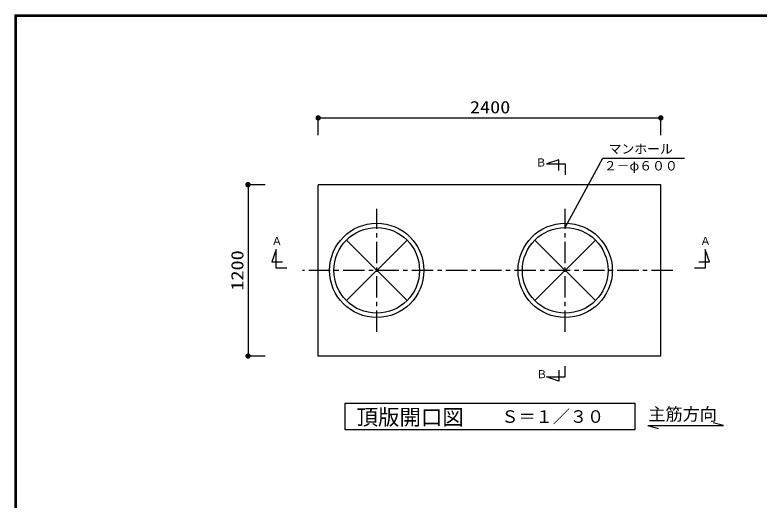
# Model space of a CAD drawing. Units: millimetres, scale not verified. Extents: x -8093 to 8093, y -5792 to 5792.
# Drawn here: x -8093 to -2881, y 2395 to 5792 of the extents above; entities that cross this region are included whole.
import ezdxf
from ezdxf.enums import TextEntityAlignment as Align

# ---------------------------------------------------------------- set-up
doc = ezdxf.new("R2010")
doc.units = ezdxf.units.MM
doc.header["$LTSCALE"] = 30
doc.linetypes.add('CHAIN1', pattern=[8, 5, -1, 1, -1])
for name, color, linetype, lineweight in [('0-0_Axis_waku', 7, 'Continuous', 25), ('0-1_00クル-フ-0躯体', 3, 'Continuous', 25), ('0-2_00クル-フ-1機器', 2, 'Continuous', 25), ('0-3_00クル-フ-6寸法', 132, 'Continuous', 25)]:
    doc.layers.add(name, color=color, linetype=linetype, lineweight=lineweight)
doc.styles.add('ＭＳ ゴシック', font='')
doc.styles.get('ＭＳ ゴシック').set_extended_font_data('MS Gothic')

msp = doc.modelspace()

# ---------------------------------------------------------------- linework, layer by layer
at = {"layer": '0-0_Axis_waku'}
for p, q in [((-8093.4, 5792.4), (8093.4, 5792.4)), ((-8093.4, 5792.4), (-8093.4, -5792.4)), ((-8092.8, 5791.8), (8092.8, 5791.8)), ((-8092.8, 5791.8), (-8092.8, -5791.8)), ((-8092.2, 5791.2), (8092.2, 5791.2)), ((-8092.2, 5791.2), (-8092.2, -5791.2)), ((-8091.6, 5790.6), (8091.6, 5790.6)), ((-8091.6, 5790.6), (-8091.6, -5790.6)), ((-8091, 5790), (8091, 5790)), ((-8091, 5790), (-8091, -5790)), ((-8090.4, 5789.4), (8090.4, 5789.4)), ((-8090.4, 5789.4), (-8090.4, -5789.4)), ((-8089.8, 5788.8), (8089.8, 5788.8)), ((-8089.8, 5788.8), (-8089.8, -5788.8)), ((-8089.2, 5788.2), (8089.2, 5788.2)), ((-8089.2, 5788.2), (-8089.2, -5788.2)), ((-8088.6, 5787.6), (8088.6, 5787.6)), ((-8088.6, 5787.6), (-8088.6, -5787.6)), ((-8088, 5787), (8088, 5787)), ((-8088, 5787), (-8088, -5787)), ((-8087.4, 5786.4), (8087.4, 5786.4)), ((-8087.4, 5786.4), (-8087.4, -5786.4)), ((-8086.8, 5785.8), (8086.8, 5785.8)), ((-8086.8, 5785.8), (-8086.8, -5785.8)), ((-8086.2, 5785.2), (8086.2, 5785.2)), ((-8086.2, 5785.2), (-8086.2, -5785.2)), ((-8085.6, 5784.6), (8085.6, 5784.6)), ((-8085.6, 5784.6), (-8085.6, -5784.6)), ((-8085, 5784), (8085, 5784)), ((-8085, 5784), (-8085, -5784))]:
    msp.add_line(p, q, dxfattribs=at)
at = {"layer": '0-1_00クル-フ-0躯体', "color": 2}
for p, q in [((-4239.1, 4303.49), (-3975.31, 4789.49)), ((-3975.31, 4789.49), (-3404.37, 4789.49))]:
    msp.add_line(p, q, dxfattribs=at)
at = {"layer": '0-1_00クル-フ-0躯体'}
msp.add_line((-3661.23, 2916.18), (-3588.79, 2896.77), dxfattribs=at)
for points in [[(-4284.17, 4703.49), (-4284.17, 4778.49), (-4369.17, 4748.49)], [(-4369.17, 4748.49), (-4239.17, 4748.49), (-4239.17, 4673.49)], [(-6189.1, 4018.48), (-6264.1, 4018.48), (-6264.1, 4148.48), (-6294.1, 4063.48), (-6219.1, 4063.48)], [(-3259.09, 4148.48), (-3259.09, 4018.48), (-3334.09, 4018.48)], [(-3304.09, 4063.48), (-3229.09, 4063.48), (-3259.09, 4148.48)], [(-4369.17, 3258.48), (-4239.17, 3258.48), (-4239.17, 3333.48)], [(-4284.17, 3303.48), (-4284.17, 3228.48), (-4369.17, 3258.48)], [(-3661.23, 2916.18), (-3130.28, 2916.18), (-3202.73, 2935.59)]]:
    msp.add_lwpolyline(points, dxfattribs=at)
msp.add_lwpolyline([(-3751.61, 3073.93), (-3751.61, 2887.62), (-5780.94, 2887.62), (-5780.94, 3073.93)], close=True, dxfattribs=at)
at = {"layer": '0-2_00クル-フ-1機器'}
for p, q in [((-3569.1, 4603.48), (-5969.1, 4603.48)), ((-5969.1, 3403.48), (-5969.1, 4603.48)), ((-3569.1, 3403.48), (-3569.1, 4603.48)), ((-5771.23, 4215.62), (-5346.96, 3791.35)), ((-5771.23, 3791.35), (-5346.96, 4215.62)), ((-4451.23, 4215.62), (-4026.96, 3791.35)), ((-4451.23, 3791.35), (-4026.96, 4215.62)), ((-3569.1, 3403.48), (-5969.1, 3403.48))]:
    msp.add_line(p, q, dxfattribs=at)
at = {"layer": '0-2_00クル-フ-1機器', "linetype": 'CHAIN1'}
for p, q in [((-5559.1, 3573.48), (-5559.1, 4433.49)), ((-4239.1, 3573.48), (-4239.1, 4433.49)), ((-3484.08, 4003.48), (-6077.88, 4003.48))]:
    msp.add_line(p, q, dxfattribs=at)
at = {"layer": '0-2_00クル-フ-1機器'}
for centre, radius in [((-5559.1, 4003.48), 330), ((-4239.1, 4003.48), 330), ((-5559.1, 4003.48), 300), ((-4239.1, 4003.48), 300)]:
    msp.add_circle(centre, radius, dxfattribs=at)
at = {"layer": '0-3_00クル-フ-6寸法', "color": 4}
for p, q in [((-5969.1, 4951.01), (-5969.1, 5071.01)), ((-5969.1, 5071.01), (-3569.1, 5071.01)), ((-3569.1, 4951.01), (-3569.1, 5071.01)), ((-6340.5, 4603.48), (-6460.5, 4603.48)), ((-6460.5, 4603.48), (-6460.5, 3403.48)), ((-6340.5, 3403.48), (-6460.5, 3403.48))]:
    msp.add_line(p, q, dxfattribs=at)
at = {"layer": '0-3_00クル-フ-6寸法'}
for points in [[(-5969.1, 5071.01), (-5987.85, 5071.01), (-5987.7, 5073.36)], [(-5969.1, 5071.01), (-5987.7, 5068.66), (-5987.85, 5071.01)], [(-5969.1, 5071.01), (-5987.7, 5073.36), (-5987.26, 5075.67)], [(-5969.1, 5071.01), (-5987.26, 5066.34), (-5987.7, 5068.66)], [(-5969.1, 5071.01), (-5987.26, 5075.67), (-5986.53, 5077.91)], [(-5969.1, 5071.01), (-5986.53, 5064.1), (-5987.26, 5066.34)], [(-5969.1, 5071.01), (-5986.53, 5077.91), (-5985.53, 5080.04)], [(-5969.1, 5071.01), (-5985.53, 5061.97), (-5986.53, 5064.1)], [(-5969.1, 5071.01), (-5985.53, 5080.04), (-5984.26, 5082.03)], [(-5969.1, 5071.01), (-5984.26, 5059.99), (-5985.53, 5061.97)], [(-5969.1, 5071.01), (-5984.26, 5082.03), (-5982.76, 5083.84)], [(-5969.1, 5071.01), (-5982.76, 5058.17), (-5984.26, 5059.99)], [(-5969.1, 5071.01), (-5982.76, 5083.84), (-5981.05, 5085.45)], [(-5969.1, 5071.01), (-5981.05, 5056.56), (-5982.76, 5058.17)], [(-5969.1, 5071.01), (-5981.05, 5085.45), (-5979.14, 5086.84)], [(-5969.1, 5071.01), (-5979.14, 5055.18), (-5981.05, 5056.56)], [(-5969.1, 5071.01), (-5979.14, 5086.84), (-5977.08, 5087.97)], [(-5969.1, 5071.01), (-5977.08, 5054.04), (-5979.14, 5055.18)], [(-5969.1, 5071.01), (-5977.08, 5087.97), (-5974.89, 5088.84)], [(-5969.1, 5071.01), (-5974.89, 5053.17), (-5977.08, 5054.04)], [(-5969.1, 5071.01), (-5974.89, 5088.84), (-5972.61, 5089.42)], [(-5969.1, 5071.01), (-5972.61, 5052.59), (-5974.89, 5053.17)], [(-5969.1, 5071.01), (-5972.61, 5089.42), (-5970.27, 5089.72)], [(-5969.1, 5071.01), (-5970.27, 5052.29), (-5972.61, 5052.59)], [(-5969.1, 5071.01), (-5970.27, 5089.72), (-5967.92, 5089.72)], [(-5969.1, 5071.01), (-5967.92, 5052.29), (-5970.27, 5052.29)], [(-5969.1, 5071.01), (-5967.92, 5089.72), (-5965.58, 5089.42)], [(-5969.1, 5071.01), (-5965.58, 5089.42), (-5963.3, 5088.84)], [(-5969.1, 5071.01), (-5963.3, 5088.84), (-5961.11, 5087.97)], [(-5969.1, 5071.01), (-5961.11, 5087.97), (-5959.05, 5086.84)], [(-5969.1, 5071.01), (-5959.05, 5086.84), (-5957.14, 5085.45)], [(-5969.1, 5071.01), (-5957.14, 5085.45), (-5955.43, 5083.84)], [(-5969.1, 5071.01), (-5955.43, 5083.84), (-5953.93, 5082.03)], [(-5969.1, 5071.01), (-5953.93, 5082.03), (-5952.67, 5080.04)], [(-5969.1, 5071.01), (-5952.67, 5080.04), (-5951.66, 5077.91)], [(-5969.1, 5071.01), (-5951.66, 5077.91), (-5950.93, 5075.67)], [(-5969.1, 5071.01), (-5950.93, 5075.67), (-5950.49, 5073.36)], [(-5969.1, 5071.01), (-5950.49, 5073.36), (-5950.35, 5071.01)], [(-5969.1, 5071.01), (-5965.58, 5052.59), (-5967.92, 5052.29)], [(-5969.1, 5071.01), (-5963.3, 5053.17), (-5965.58, 5052.59)], [(-5969.1, 5071.01), (-5961.11, 5054.04), (-5963.3, 5053.17)], [(-5969.1, 5071.01), (-5959.05, 5055.18), (-5961.11, 5054.04)], [(-5969.1, 5071.01), (-5957.14, 5056.56), (-5959.05, 5055.18)], [(-5969.1, 5071.01), (-5955.43, 5058.17), (-5957.14, 5056.56)], [(-5969.1, 5071.01), (-5953.93, 5059.99), (-5955.43, 5058.17)], [(-5969.1, 5071.01), (-5952.67, 5061.97), (-5953.93, 5059.99)], [(-5969.1, 5071.01), (-5951.66, 5064.1), (-5952.67, 5061.97)], [(-5969.1, 5071.01), (-5950.93, 5066.34), (-5951.66, 5064.1)], [(-5969.1, 5071.01), (-5950.49, 5068.66), (-5950.93, 5066.34)], [(-5969.1, 5071.01), (-5950.35, 5071.01), (-5950.49, 5068.66)], [(-3569.1, 5071.01), (-3587.85, 5071.01), (-3587.7, 5073.36)], [(-3569.1, 5071.01), (-3587.7, 5068.66), (-3587.85, 5071.01)], [(-3569.1, 5071.01), (-3587.7, 5073.36), (-3587.26, 5075.67)], [(-3569.1, 5071.01), (-3587.26, 5066.34), (-3587.7, 5068.66)], [(-3569.1, 5071.01), (-3587.26, 5075.67), (-3586.53, 5077.91)], [(-3569.1, 5071.01), (-3586.53, 5064.1), (-3587.26, 5066.34)], [(-3569.1, 5071.01), (-3586.53, 5077.91), (-3585.53, 5080.04)], [(-3569.1, 5071.01), (-3585.53, 5061.97), (-3586.53, 5064.1)], [(-3569.1, 5071.01), (-3585.53, 5080.04), (-3584.26, 5082.03)], [(-3569.1, 5071.01), (-3584.26, 5059.99), (-3585.53, 5061.97)], [(-3569.1, 5071.01), (-3584.26, 5082.03), (-3582.76, 5083.84)], [(-3569.1, 5071.01), (-3582.76, 5058.17), (-3584.26, 5059.99)], [(-3569.1, 5071.01), (-3582.76, 5083.84), (-3581.05, 5085.45)], [(-3569.1, 5071.01), (-3581.05, 5056.56), (-3582.76, 5058.17)], [(-3569.1, 5071.01), (-3581.05, 5085.45), (-3579.14, 5086.84)], [(-3569.1, 5071.01), (-3579.14, 5055.18), (-3581.05, 5056.56)], [(-3569.1, 5071.01), (-3579.14, 5086.84), (-3577.08, 5087.97)], [(-3569.1, 5071.01), (-3577.08, 5054.04), (-3579.14, 5055.18)], [(-3569.1, 5071.01), (-3577.08, 5087.97), (-3574.89, 5088.84)], [(-3569.1, 5071.01), (-3574.89, 5053.17), (-3577.08, 5054.04)], [(-3569.1, 5071.01), (-3574.89, 5088.84), (-3572.61, 5089.42)], [(-3569.1, 5071.01), (-3572.61, 5052.59), (-3574.89, 5053.17)], [(-3569.1, 5071.01), (-3572.61, 5089.42), (-3570.27, 5089.72)], [(-3569.1, 5071.01), (-3570.27, 5052.29), (-3572.61, 5052.59)], [(-3569.1, 5071.01), (-3570.27, 5089.72), (-3567.92, 5089.72)], [(-3569.1, 5071.01), (-3567.92, 5052.29), (-3570.27, 5052.29)], [(-3569.1, 5071.01), (-3567.92, 5089.72), (-3565.58, 5089.42)], [(-3569.1, 5071.01), (-3565.58, 5089.42), (-3563.3, 5088.84)], [(-3569.1, 5071.01), (-3563.3, 5088.84), (-3561.11, 5087.97)], [(-3569.1, 5071.01), (-3561.11, 5087.97), (-3559.05, 5086.84)], [(-3569.1, 5071.01), (-3559.05, 5086.84), (-3557.14, 5085.45)], [(-3569.1, 5071.01), (-3557.14, 5085.45), (-3555.43, 5083.84)], [(-3569.1, 5071.01), (-3555.43, 5083.84), (-3553.93, 5082.03)], [(-3569.1, 5071.01), (-3553.93, 5082.03), (-3552.67, 5080.04)], [(-3569.1, 5071.01), (-3552.67, 5080.04), (-3551.66, 5077.91)], [(-3569.1, 5071.01), (-3551.66, 5077.91), (-3550.93, 5075.67)], [(-3569.1, 5071.01), (-3550.93, 5075.67), (-3550.49, 5073.36)], [(-3569.1, 5071.01), (-3550.49, 5073.36), (-3550.35, 5071.01)], [(-3569.1, 5071.01), (-3565.58, 5052.59), (-3567.92, 5052.29)], [(-3569.1, 5071.01), (-3563.3, 5053.17), (-3565.58, 5052.59)], [(-3569.1, 5071.01), (-3561.11, 5054.04), (-3563.3, 5053.17)], [(-3569.1, 5071.01), (-3559.05, 5055.18), (-3561.11, 5054.04)], [(-3569.1, 5071.01), (-3557.14, 5056.56), (-3559.05, 5055.18)], [(-3569.1, 5071.01), (-3555.43, 5058.17), (-3557.14, 5056.56)], [(-3569.1, 5071.01), (-3553.93, 5059.99), (-3555.43, 5058.17)], [(-3569.1, 5071.01), (-3552.67, 5061.97), (-3553.93, 5059.99)], [(-3569.1, 5071.01), (-3551.66, 5064.1), (-3552.67, 5061.97)], [(-3569.1, 5071.01), (-3550.93, 5066.34), (-3551.66, 5064.1)], [(-3569.1, 5071.01), (-3550.49, 5068.66), (-3550.93, 5066.34)], [(-3569.1, 5071.01), (-3550.35, 5071.01), (-3550.49, 5068.66)], [(-6460.5, 4603.48), (-6479.21, 4604.66), (-6478.92, 4607)], [(-6460.5, 4603.48), (-6479.21, 4602.31), (-6479.21, 4604.66)], [(-6460.5, 4603.48), (-6478.92, 4599.97), (-6479.21, 4602.31)], [(-6460.5, 4603.48), (-6478.92, 4607), (-6478.33, 4609.28)], [(-6460.5, 4603.48), (-6478.33, 4597.69), (-6478.92, 4599.97)], [(-6460.5, 4603.48), (-6478.33, 4609.28), (-6477.46, 4611.47)], [(-6460.5, 4603.48), (-6477.46, 4595.5), (-6478.33, 4597.69)], [(-6460.5, 4603.48), (-6477.46, 4611.47), (-6476.33, 4613.53)], [(-6460.5, 4603.48), (-6476.33, 4593.44), (-6477.46, 4595.5)], [(-6460.5, 4603.48), (-6476.33, 4613.53), (-6474.95, 4615.44)], [(-6460.5, 4603.48), (-6474.95, 4591.53), (-6476.33, 4593.44)], [(-6460.5, 4603.48), (-6474.95, 4615.44), (-6473.33, 4617.15)], [(-6460.5, 4603.48), (-6473.33, 4589.82), (-6474.95, 4591.53)], [(-6460.5, 4603.48), (-6473.33, 4617.15), (-6471.52, 4618.65)], [(-6460.5, 4603.48), (-6471.52, 4588.32), (-6473.33, 4589.82)], [(-6460.5, 4603.48), (-6471.52, 4618.65), (-6469.53, 4619.92)], [(-6460.5, 4603.48), (-6469.53, 4587.05), (-6471.52, 4588.32)], [(-6460.5, 4603.48), (-6469.53, 4619.92), (-6467.4, 4620.92)], [(-6460.5, 4603.48), (-6467.4, 4586.05), (-6469.53, 4587.05)], [(-6460.5, 4603.48), (-6467.4, 4620.92), (-6465.16, 4621.65)], [(-6460.5, 4603.48), (-6465.16, 4585.32), (-6467.4, 4586.05)], [(-6460.5, 4603.48), (-6465.16, 4621.65), (-6462.85, 4622.09)], [(-6460.5, 4603.48), (-6462.85, 4584.88), (-6465.16, 4585.32)], [(-6460.5, 4603.48), (-6462.85, 4622.09), (-6460.5, 4622.23)], [(-6460.5, 4603.48), (-6460.5, 4584.73), (-6462.85, 4584.88)], [(-6460.5, 4603.48), (-6460.5, 4622.23), (-6458.15, 4622.09)], [(-6460.5, 4603.48), (-6458.15, 4622.09), (-6455.84, 4621.65)], [(-6460.5, 4603.48), (-6455.84, 4621.65), (-6453.6, 4620.92)], [(-6460.5, 4603.48), (-6453.6, 4620.92), (-6451.47, 4619.92)], [(-6460.5, 4603.48), (-6451.47, 4619.92), (-6449.48, 4618.65)], [(-6460.5, 4603.48), (-6449.48, 4618.65), (-6447.66, 4617.15)], [(-6460.5, 4603.48), (-6447.66, 4617.15), (-6446.05, 4615.44)], [(-6460.5, 4603.48), (-6446.05, 4615.44), (-6444.67, 4613.53)], [(-6460.5, 4603.48), (-6444.67, 4613.53), (-6443.53, 4611.47)], [(-6460.5, 4603.48), (-6443.53, 4611.47), (-6442.67, 4609.28)], [(-6460.5, 4603.48), (-6442.67, 4609.28), (-6442.08, 4607)], [(-6460.5, 4603.48), (-6442.08, 4607), (-6441.79, 4604.66)], [(-6460.5, 4603.48), (-6441.79, 4604.66), (-6441.79, 4602.31)], [(-6460.5, 4603.48), (-6458.15, 4584.88), (-6460.5, 4584.73)], [(-6460.5, 4603.48), (-6455.84, 4585.32), (-6458.15, 4584.88)], [(-6460.5, 4603.48), (-6453.6, 4586.05), (-6455.84, 4585.32)], [(-6460.5, 4603.48), (-6451.47, 4587.05), (-6453.6, 4586.05)], [(-6460.5, 4603.48), (-6449.48, 4588.32), (-6451.47, 4587.05)], [(-6460.5, 4603.48), (-6447.66, 4589.82), (-6449.48, 4588.32)], [(-6460.5, 4603.48), (-6446.05, 4591.53), (-6447.66, 4589.82)], [(-6460.5, 4603.48), (-6444.67, 4593.44), (-6446.05, 4591.53)], [(-6460.5, 4603.48), (-6443.53, 4595.5), (-6444.67, 4593.44)], [(-6460.5, 4603.48), (-6442.67, 4597.69), (-6443.53, 4595.5)], [(-6460.5, 4603.48), (-6442.08, 4599.97), (-6442.67, 4597.69)], [(-6460.5, 4603.48), (-6441.79, 4602.31), (-6442.08, 4599.97)], [(-6460.5, 3403.48), (-6479.21, 3404.66), (-6478.92, 3407)], [(-6460.5, 3403.48), (-6479.21, 3402.31), (-6479.21, 3404.66)], [(-6460.5, 3403.48), (-6478.92, 3399.97), (-6479.21, 3402.31)], [(-6460.5, 3403.48), (-6478.92, 3407), (-6478.33, 3409.28)], [(-6460.5, 3403.48), (-6478.33, 3397.69), (-6478.92, 3399.97)], [(-6460.5, 3403.48), (-6478.33, 3409.28), (-6477.46, 3411.47)], [(-6460.5, 3403.48), (-6477.46, 3395.5), (-6478.33, 3397.69)], [(-6460.5, 3403.48), (-6477.46, 3411.47), (-6476.33, 3413.53)], [(-6460.5, 3403.48), (-6476.33, 3393.44), (-6477.46, 3395.5)], [(-6460.5, 3403.48), (-6476.33, 3413.53), (-6474.95, 3415.44)], [(-6460.5, 3403.48), (-6474.95, 3391.53), (-6476.33, 3393.44)], [(-6460.5, 3403.48), (-6474.95, 3415.44), (-6473.33, 3417.15)], [(-6460.5, 3403.48), (-6473.33, 3389.82), (-6474.95, 3391.53)], [(-6460.5, 3403.48), (-6473.33, 3417.15), (-6471.52, 3418.65)], [(-6460.5, 3403.48), (-6471.52, 3388.32), (-6473.33, 3389.82)], [(-6460.5, 3403.48), (-6471.52, 3418.65), (-6469.53, 3419.92)], [(-6460.5, 3403.48), (-6469.53, 3387.05), (-6471.52, 3388.32)], [(-6460.5, 3403.48), (-6469.53, 3419.92), (-6467.4, 3420.92)], [(-6460.5, 3403.48), (-6467.4, 3386.05), (-6469.53, 3387.05)], [(-6460.5, 3403.48), (-6467.4, 3420.92), (-6465.16, 3421.65)], [(-6460.5, 3403.48), (-6465.16, 3385.32), (-6467.4, 3386.05)], [(-6460.5, 3403.48), (-6465.16, 3421.65), (-6462.85, 3422.09)], [(-6460.5, 3403.48), (-6462.85, 3384.88), (-6465.16, 3385.32)], [(-6460.5, 3403.48), (-6462.85, 3422.09), (-6460.5, 3422.23)], [(-6460.5, 3403.48), (-6460.5, 3384.73), (-6462.85, 3384.88)], [(-6460.5, 3403.48), (-6460.5, 3422.23), (-6458.15, 3422.09)], [(-6460.5, 3403.48), (-6458.15, 3422.09), (-6455.84, 3421.65)], [(-6460.5, 3403.48), (-6455.84, 3421.65), (-6453.6, 3420.92)], [(-6460.5, 3403.48), (-6453.6, 3420.92), (-6451.47, 3419.92)], [(-6460.5, 3403.48), (-6451.47, 3419.92), (-6449.48, 3418.65)], [(-6460.5, 3403.48), (-6449.48, 3418.65), (-6447.66, 3417.15)], [(-6460.5, 3403.48), (-6447.66, 3417.15), (-6446.05, 3415.44)], [(-6460.5, 3403.48), (-6446.05, 3415.44), (-6444.67, 3413.53)], [(-6460.5, 3403.48), (-6444.67, 3413.53), (-6443.53, 3411.47)], [(-6460.5, 3403.48), (-6443.53, 3411.47), (-6442.67, 3409.28)], [(-6460.5, 3403.48), (-6442.67, 3409.28), (-6442.08, 3407)], [(-6460.5, 3403.48), (-6442.08, 3407), (-6441.79, 3404.66)], [(-6460.5, 3403.48), (-6441.79, 3404.66), (-6441.79, 3402.31)], [(-6460.5, 3403.48), (-6458.15, 3384.88), (-6460.5, 3384.73)], [(-6460.5, 3403.48), (-6455.84, 3385.32), (-6458.15, 3384.88)], [(-6460.5, 3403.48), (-6453.6, 3386.05), (-6455.84, 3385.32)], [(-6460.5, 3403.48), (-6451.47, 3387.05), (-6453.6, 3386.05)], [(-6460.5, 3403.48), (-6449.48, 3388.32), (-6451.47, 3387.05)], [(-6460.5, 3403.48), (-6447.66, 3389.82), (-6449.48, 3388.32)], [(-6460.5, 3403.48), (-6446.05, 3391.53), (-6447.66, 3389.82)], [(-6460.5, 3403.48), (-6444.67, 3393.44), (-6446.05, 3391.53)], [(-6460.5, 3403.48), (-6443.53, 3395.5), (-6444.67, 3393.44)], [(-6460.5, 3403.48), (-6442.67, 3397.69), (-6443.53, 3395.5)], [(-6460.5, 3403.48), (-6442.08, 3399.97), (-6442.67, 3397.69)], [(-6460.5, 3403.48), (-6441.79, 3402.31), (-6442.08, 3399.97)]]:
    msp.add_solid(points, dxfattribs=at)

# ---------------------------------------------------------------- texts
at = {"layer": '0-1_00クル-フ-0躯体', "color": 4, "style": 'ＭＳ ゴシック'}
for s, height, p in [('マンホール', 65.98, (-3935.03, 4801.44)), ('Ｂ', 54.99, (-4445.32, 4714.21)), ('２－φ６００', 65.98, (-3968.57, 4683.04)), ('Ａ', 54.99, (-6295.58, 4164.54)), ('Ａ', 54.99, (-3294.15, 4164.09)), ('Ｂ', 54.99, (-4439.97, 3231.73)), ('頂版開口図', 110, (-5699.69, 2887.65)), ('Ｓ＝１／３０', 87.98, (-4686.14, 2909.32)), ('主筋方向', 87.98, (-3656.45, 2925.85))]:
    msp.add_text(s, height=height, dxfattribs=at).set_placement(p, align=Align.BOTTOM_LEFT)
at = {"layer": '0-3_00クル-フ-6寸法', "color": 3, "style": 'ＭＳ ゴシック', "width": 1.2}
msp.add_text('2400', height=86.66, dxfattribs=at).set_placement((-4906.24, 5076.85), align=Align.BOTTOM_LEFT)
msp.add_text('1200', height=86.66, rotation=90, dxfattribs=at).set_placement((-6466.35, 3861.2), align=Align.BOTTOM_LEFT)

doc.saveas('drawing.dxf')
